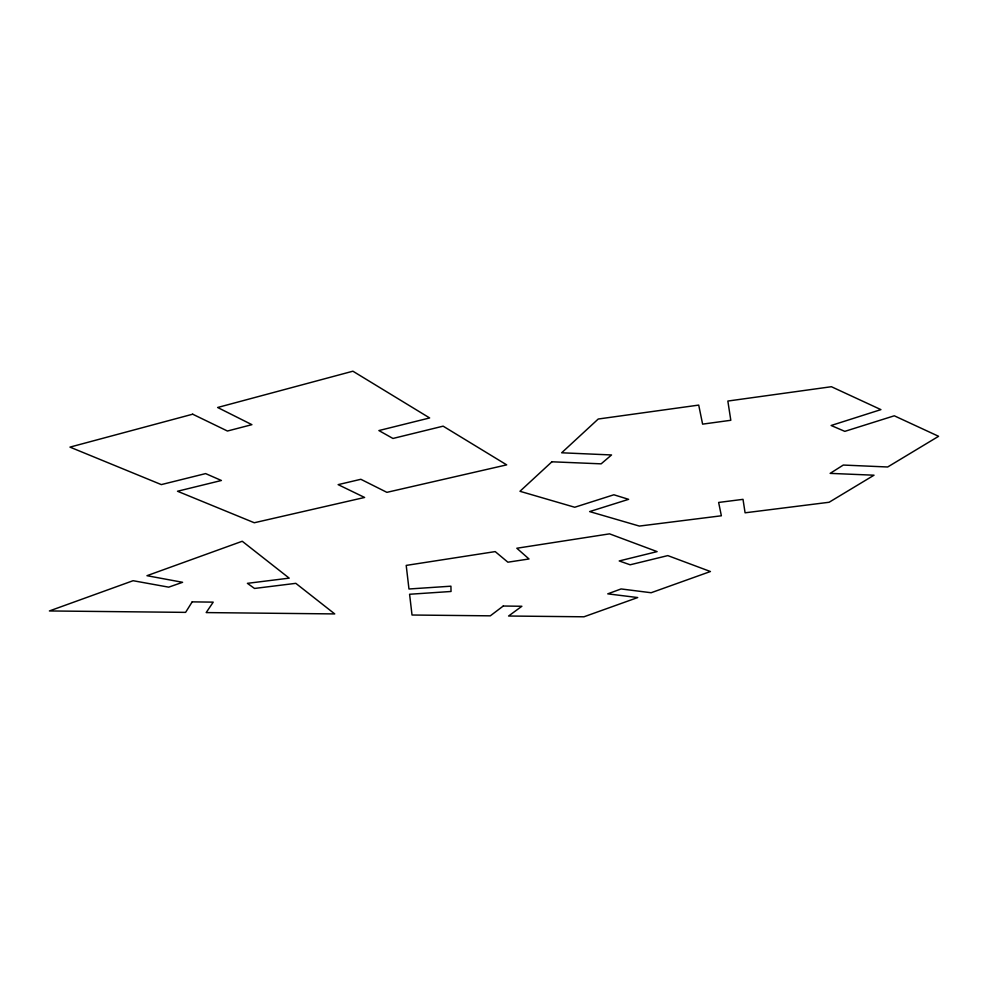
<?xml version="1.0" encoding="UTF-8"?>
<svg xmlns="http://www.w3.org/2000/svg" width="988" height="988" viewBox="0 0 988 988"><rect width="100%" height="100%" fill="white"/><g stroke="black" fill="none" stroke-linecap="round" stroke-linejoin="round"><path stroke-width="1.48" d="M192.191 601.865L185.596 612.375L49.4 610.955L133.096 580.709L168.689 587.156L182.595 582.303L146.965 575.695L242.245 541.263L289.188 578.141L247.408 583.34L254.521 588.453L295.807 583.34L334.734 613.919L206.171 612.585L213.223 602.137L192.191 601.865M551.909 461.791L519.96 491.295L574.732 507.252L613.869 494.778L628.627 499.335L589.626 511.586L639.36 526.073L721.364 515.785L718.634 502.447L743.013 499.348L745.088 512.809L829.117 502.262L874.022 475.203L830.142 473.376L843.295 465.052L887.669 466.991L938.6 436.301L894.288 415.8L844.814 431.361L831.13 425.495L880.913 409.625L831.402 386.716L727.847 401.054L730.811 420.283L702.604 424.136L698.714 405.092L598.234 419.023L561.666 452.788L611.535 454.962L601.149 463.841L551.909 461.791M503.25 606.027L490.307 615.833L412.021 615.018L409.588 594.257L451.034 591.479L450.923 586.193L408.97 588.996L406.204 565.408L495.21 551.6L507.881 562.197L529.012 558.973L516.823 548.241L609.559 533.853L657.106 551.613L619.217 560.949L630.146 564.79L667.802 555.602L710.421 571.521L651.129 592.738L621.082 588.947L607.756 593.85L637.705 597.555L583.945 616.796L508.585 616.018L521.874 606.262L503.25 606.027M192.685 414.194L69.975 447.119L161.316 484.602L205.615 473.598L221.398 480.489L177.507 491.246L254.287 522.751L364.609 497.458L338.143 484.639L360.855 479.291L386.888 492.345L506.683 464.866L443.13 426.161L392.952 438.462L378.898 430.558L429.644 417.949L352.901 371.204L217.644 407.488L251.891 424.667L227.438 431.027L192.685 414.194"/></g></svg>
